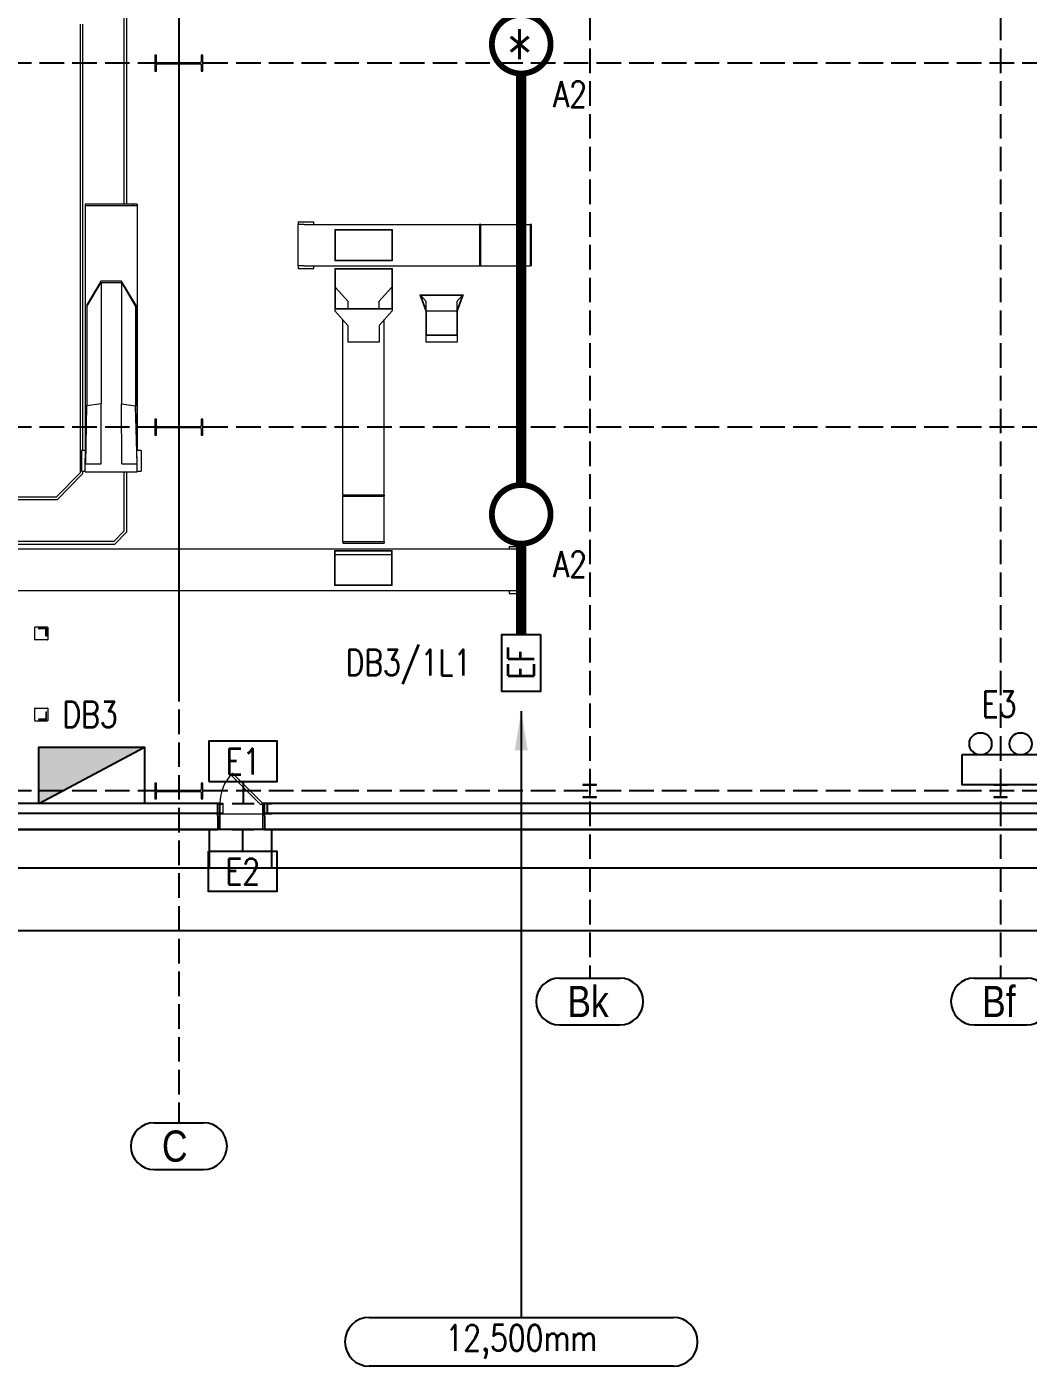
# Model space of a CAD drawing. Header units: millimetres. Extents: x 91119 to 433967, y 16708 to 144224.
# Drawn here: x 335228 to 354484, y 17628 to 43395 of the extents above; entities that cross this region are included whole.
import ezdxf
from ezdxf.enums import TextEntityAlignment as Align

# ---------------------------------------------------------------- set-up
doc = ezdxf.new("R2010")
doc.units = ezdxf.units.MM
doc.header["$LTSCALE"] = 100
for name, pattern in [('121217 IES and EMR$0$XKITLINE00', [0]), ('121217 IES and EMR$0$XKITLINE03', [6.299213, 4.724409, -1.574803]), ('DASHED', [19.05, 12.7, -6.35])]:
    doc.linetypes.add(name, pattern=pattern)
doc.layers.add('121217 IES and EMR$0$G3 Fab Prts-22 Door-Plan', color=7, linetype='Continuous', lineweight=5)
for name, color, linetype in [('121217 IES and EMR$0$grid', 8, 'Continuous'), ('121217 IES and EMR$0$layout', 8, 'Continuous'), ('121217 IES and EMR$0$Xref', 8, 'Continuous'), ('Containment', 7, 'Continuous'), ('Lighting', 5, 'Continuous'), ('Text', 7, 'Continuous')]:
    doc.layers.add(name, color=color, linetype=linetype)
doc.styles.add('121217 IES and EMR$0$CENTURY_GOTHIC', font='GOTHIC.TTF')
doc.styles.add('ROMANS', font='romans.shx', dxfattribs={"width": 0.8, "height": 2.5})
doc.styles.get("Standard").update_dxf_attribs({"font": '', "width": 0.9, "height": 2.5})
doc.styles.get('Standard').set_extended_font_data('@Arial Unicode MS')
doc.dimstyles.new('1-100', dxfattribs={"dimtxt": 250, "dimasz": 250, "dimexe": 10, "dimexo": 10, "dimgap": 10, "dimtad": 0, "dimtih": 1, "dimtoh": 1, "dimzin": 0, "dimdsep": 46, "dimtxsty": 'Standard', "dimcen": 0.09, "dimclrd": 256, "dimclre": 256, "dimclrt": 256, "dimadec": 0, "dimazin": 0, "dimtfac": 1, "dimtofl": 0, "dimtmove": 0, "dimatfit": 3, "dimfxl": 0, "dimtolj": 1, "dimtzin": 0, "dimarcsym": 0})

# ---------------------------------------------------------------- blocks, each defined once
blk = doc.blocks.new('121217 IES and EMR$0$Group-165-1')
at = {"layer": '121217 IES and EMR$0$G3 Fab Prts-22 Door-Plan', "color": 7, "linetype": 'Continuous', "lineweight": 5, "transparency": 33554687, "flags": 128}
blk.add_lwpolyline([(-408, 250), (169, 827), (200, 796), (-377, 219)], close=True, dxfattribs=at)
blk = doc.blocks.new('121217 IES and EMR$0$Group-166-1')
at = {"layer": '121217 IES and EMR$0$G3 Fab Prts-22 Door-Plan', "color": 7, "linetype": 'Continuous', "lineweight": 5, "transparency": 33554687}
for p, q in [((-408, 250), (169, 827)), ((-377, 219), (200, 796)), ((169, 827), (200, 796)), ((-408, 250), (-377, 219))]:
    blk.add_line(p, q, dxfattribs=at)
at = {"layer": '121217 IES and EMR$0$G3 Fab Prts-22 Door-Plan', "color": 7, "transparency": 33554687}
blk.add_blockref('121217 IES and EMR$0$Group-165-1', (0, 0), dxfattribs=at)
blk = doc.blocks.new('121217 IES and EMR$0$Group-161-1')
at = {"layer": '121217 IES and EMR$0$G3 Fab Prts-22 Door-Plan', "color": 7, "linetype": 'Continuous', "lineweight": 5, "transparency": 33554687}
for p, q in [((-450, 250.5), (-450, -250.5)), ((450, 250.5), (450, -250.5))]:
    blk.add_line(p, q, dxfattribs=at)
blk = doc.blocks.new('121217 IES and EMR$0$Group-162-1')
at = {"layer": '121217 IES and EMR$0$G3 Fab Prts-22 Door-Plan', "color": 7, "linetype": 'Continuous', "lineweight": 5, "transparency": 33554687, "flags": 128}
for points in [[(-450, 250.5), (-408, 250.5), (-408, -250.5), (-450, -250.5)], [(408, 250.5), (450, 250.5), (450, -250.5), (408, -250.5)]]:
    blk.add_lwpolyline(points, close=True, dxfattribs=at)

msp = doc.modelspace()

# ---------------------------------------------------------------- hatches: boundary and pattern name
at = {"layer": 'Containment'}
msp.add_hatch(color=1, dxfattribs=at).paths.add_polyline_path([(335457, 28454), (337494, 29538), (335457, 29538)])

# ---------------------------------------------------------------- linework, layer by layer
for points in [[(341814, 18568), (347657, 18568)], [(347657, 17628), (341814, 17628)]]:
    msp.add_lwpolyline(points)
for centre, start, end in [((341814, 18098), 90, 270), ((347657, 18098), 270, 90)]:
    msp.add_arc(centre, 470, start, end)
at = {"layer": '121217 IES and EMR$0$grid', "linetype": '121217 IES and EMR$0$XKITLINE03'}
for p, q in [((338152, 138606), (338152, 22312)), ((346052, 138095), (346052, 25094)), ((353952, 138095), (353952, 25094)), ((338152, 125834), (338152, 30795)), ((432324, 42694), (255652, 42694)), ((432324, 35694), (255652, 35694)), ((432324, 28694), (255652, 28694))]:
    msp.add_line(p, q, dxfattribs=at)
at = {"layer": '121217 IES and EMR$0$grid', "linetype": '121217 IES and EMR$0$XKITLINE00'}
for p, q in [((345472, 25094), (346633, 25094)), ((353447, 25094), (354458, 25094)), ((345472, 24194), (346633, 24194)), ((353447, 24194), (354458, 24194)), ((337677, 22312), (338628, 22312)), ((337677, 21412), (338628, 21412))]:
    msp.add_line(p, q, dxfattribs=at)
for centre, start, end in [((345472, 24644), 90, 270), ((346633, 24644), 270, 90), ((353447, 24644), 90, 270), ((354458, 24644), 270, 90), ((337677, 21862), 90, 270), ((338628, 21862), 270, 90)]:
    msp.add_arc(centre, 450, start, end, dxfattribs=at)
at = {"layer": '121217 IES and EMR$0$layout', "transparency": 33554687}
for p, q in [((318181, 28457), (338901, 28457)), ((339801, 28457), (384841, 28457)), ((428020, 27956), (258196, 27956)), ((318181, 27956), (338901, 27956)), ((338742, 27206), (338742, 27956)), ((339801, 27956), (384841, 27956)), ((339942, 27206), (339942, 27956)), ((428770, 27206), (257446, 27206)), ((338742, 27206), (257446, 27206)), ((384658, 27206), (339942, 27206)), ((429970, 26006), (256246, 26006))]:
    msp.add_line(p, q, dxfattribs=at)
at = {"layer": '121217 IES and EMR$0$layout'}
for p, q in [((338901, 28207), (338901, 28457)), ((338901, 28457), (338901, 28457)), ((338901, 28457), (338901, 28457)), ((339801, 28207), (339801, 28457)), ((339801, 28457), (339801, 28457)), ((339801, 28457), (339801, 28457)), ((338901, 28207), (338901, 27956)), ((339801, 28207), (339801, 27956)), ((428020, 27956), (258197, 27956)), ((338901, 27956), (338901, 27956)), ((338901, 27956), (338901, 27956)), ((339801, 27956), (339801, 27956)), ((339801, 27956), (339801, 27956))]:
    msp.add_line(p, q, dxfattribs=at)
at = {"layer": '121217 IES and EMR$0$layout', "linetype": 'Continuous', "lineweight": 5, "transparency": 33554687}
for p, q in [((338901, 28457), (338943, 28457)), ((338943, 28457), (338943, 27956)), ((339801, 28457), (339759, 28457)), ((339759, 28457), (339759, 27956)), ((318181, 28272), (338901, 28272)), ((339801, 28272), (384841, 28272)), ((338901, 27956), (338943, 27956)), ((339801, 27956), (339759, 27956))]:
    msp.add_line(p, q, dxfattribs=at)
msp.add_arc((339759, 28457), 816, 135, 180, dxfattribs=at)
at = {"layer": '121217 IES and EMR$0$Xref', "linetype": 'Continuous', "lineweight": 20}
for p, q in [((337102, 39983), (337102, 61154)), ((337152, 39983), (337152, 61154)), ((336252, 43444), (336252, 34816)), ((336302, 43444), (336302, 35244)), ((336352, 39983), (336352, 39954)), ((337352, 39983), (336352, 39983)), ((336352, 39954), (336352, 35244)), ((336352, 39954), (337352, 39954)), ((337352, 39983), (337352, 39954)), ((337352, 39954), (337352, 35244)), ((340563, 39594), (340438, 39594)), ((340438, 39594), (340438, 38794)), ((340446, 39644), (340446, 39594)), ((340446, 39644), (340746, 39644)), ((340563, 39594), (342226, 39594)), ((340746, 39594), (340746, 39644)), ((341152, 39494), (341152, 38894)), ((341152, 39494), (342252, 39494)), ((341158, 39488), (342246, 39488)), ((341158, 39488), (341158, 38900)), ((342226, 39594), (343932, 39594)), ((342246, 39488), (342246, 38900)), ((342252, 39494), (342252, 38894)), ((343932, 39594), (344909, 39594)), ((343932, 39594), (343932, 38794)), ((343959, 39594), (343932, 39594)), ((343959, 38794), (343959, 39594)), ((344909, 39594), (344909, 38794)), ((344933, 39594), (344909, 39594)), ((344933, 38794), (344933, 39594)), ((340563, 38794), (340438, 38794)), ((340446, 38794), (340446, 38744)), ((340446, 38744), (340746, 38744)), ((340563, 38794), (342226, 38794)), ((340746, 38744), (340746, 38794)), ((342252, 38894), (341152, 38894)), ((341152, 38744), (341152, 37960)), ((341152, 38744), (342252, 38744)), ((342246, 38900), (341158, 38900)), ((341158, 38736), (342246, 38736)), ((341158, 38736), (341158, 37968)), ((342226, 38794), (343932, 38794)), ((342246, 38736), (342246, 37968)), ((342252, 38744), (342252, 37960)), ((343932, 38794), (344909, 38794)), ((343959, 38794), (343932, 38794)), ((344933, 38794), (344909, 38794)), ((336653, 38503), (336381, 38043)), ((336384, 38016), (336655, 38474)), ((337052, 38503), (336653, 38503)), ((336655, 38474), (336655, 36140)), ((336655, 38474), (337050, 38474)), ((337050, 38474), (337050, 36140)), ((337050, 38474), (337321, 38016)), ((337324, 38043), (337052, 38503)), ((341408, 38107), (341158, 38385)), ((342246, 38385), (341996, 38107)), ((342786, 38240), (342902, 37927)), ((342786, 38240), (343619, 38240)), ((342908, 38107), (342796, 38232)), ((342796, 38232), (343609, 38232)), ((342796, 38232), (342908, 37929)), ((343609, 38232), (343496, 38107)), ((343609, 38232), (343496, 37929)), ((343619, 38240), (343502, 37927)), ((336381, 38043), (336381, 36107)), ((336381, 38043), (336384, 38016)), ((336384, 38016), (336384, 36105)), ((337321, 38016), (337324, 38043)), ((337321, 38016), (337321, 36105)), ((337324, 38043), (337324, 36107)), ((341152, 37960), (341152, 37929)), ((342252, 37960), (341152, 37960)), ((341152, 37929), (341402, 37651)), ((342246, 37968), (341158, 37968)), ((341408, 37968), (341408, 38107)), ((341996, 38107), (341996, 37968)), ((342252, 37929), (342002, 37651)), ((342252, 37960), (342252, 37929)), ((342902, 37927), (342902, 37457)), ((342908, 37929), (342908, 38107)), ((342908, 37929), (342908, 37465)), ((343496, 37924), (342908, 37924)), ((343496, 38107), (343496, 37929)), ((343496, 37929), (343496, 37465)), ((343502, 37927), (343502, 37457)), ((341302, 34387), (341302, 37762)), ((341402, 37651), (341402, 37330)), ((342002, 37651), (342002, 37330)), ((342102, 34387), (342102, 37762)), ((342902, 37457), (342902, 37330)), ((343502, 37457), (342902, 37457)), ((343496, 37465), (342908, 37465)), ((343502, 37457), (343502, 37330)), ((342002, 37330), (341402, 37330)), ((343502, 37330), (342902, 37330)), ((336352, 34986), (336381, 36107)), ((336361, 34986), (336384, 36105)), ((336384, 36105), (336381, 36107)), ((336655, 36140), (336384, 36105)), ((336660, 34986), (336655, 36140)), ((337050, 36140), (337317, 36106)), ((337057, 34986), (337050, 36140)), ((337321, 36105), (337317, 36106)), ((337352, 34986), (337317, 36106)), ((337321, 36105), (337322, 36106)), ((337352, 34988), (337321, 36105)), ((337324, 36107), (337322, 36106)), ((337352, 34989), (337322, 36106)), ((337331, 35773), (337324, 36107)), ((337331, 35771), (337331, 35773)), ((336359, 35244), (336277, 35244)), ((336277, 35244), (336277, 34844)), ((337427, 35244), (337346, 35244)), ((337427, 35244), (337427, 34844)), ((336252, 34816), (335790, 34344)), ((336302, 34795), (335811, 34294)), ((336277, 34844), (336352, 34844)), ((336302, 34844), (336302, 34795)), ((336352, 34989), (336353, 34997)), ((336352, 34989), (336352, 34986)), ((336352, 34986), (336361, 34986)), ((336352, 34836), (336352, 34986)), ((336352, 34836), (337352, 34836)), ((336361, 34986), (336660, 34986)), ((337057, 34986), (337352, 34986)), ((337102, 33697), (337102, 34836)), ((337152, 33677), (337152, 34836)), ((337352, 34989), (337352, 34988)), ((337352, 34986), (337352, 34988)), ((337352, 34836), (337352, 34986)), ((337352, 34844), (337427, 34844)), ((335790, 34344), (328384, 34344)), ((335811, 34294), (328384, 34294)), ((342102, 34387), (341302, 34387)), ((341302, 34387), (341302, 34364)), ((341302, 33486), (341302, 34364)), ((341302, 34364), (342102, 34364)), ((342102, 34387), (342102, 34364)), ((342102, 33486), (342102, 34364)), ((336899, 33494), (337102, 33697)), ((336920, 33444), (337152, 33677)), ((336899, 33494), (312094, 33494)), ((312115, 33444), (336920, 33444)), ((344673, 33344), (334439, 33344)), ((341152, 33323), (342252, 33323)), ((341152, 32644), (341152, 33323)), ((341158, 33316), (342246, 33316)), ((341158, 32650), (341158, 33316)), ((342102, 33486), (341302, 33486)), ((341302, 33486), (341302, 33462)), ((341302, 33462), (342102, 33462)), ((342102, 33486), (342102, 33462)), ((342246, 32650), (342246, 33316)), ((342252, 32644), (342252, 33323)), ((344502, 33394), (344502, 33344)), ((344502, 33394), (344802, 33394)), ((344673, 33344), (344811, 33344)), ((344802, 33344), (344802, 33394)), ((344811, 32544), (344811, 33344)), ((342246, 33238), (341158, 33238)), ((344673, 32544), (334439, 32544)), ((342252, 32644), (341152, 32644)), ((342246, 32650), (341158, 32650)), ((344502, 32544), (344502, 32494)), ((344502, 32494), (344802, 32494)), ((344673, 32544), (344811, 32544)), ((344802, 32494), (344802, 32544)), ((335381, 31609), (335381, 31839)), ((335391, 31849), (335621, 31849)), ((335456, 31824), (335606, 31824)), ((335456, 31822), (335456, 31824)), ((335582, 31812), (335466, 31812)), ((335594, 31684), (335594, 31800)), ((335606, 31824), (335606, 31674)), ((335631, 31839), (335631, 31609)), ((335621, 31599), (335391, 31599)), ((335606, 31674), (335604, 31674)), ((335381, 30049), (335381, 30279)), ((335391, 30289), (335621, 30289)), ((335594, 30204), (335594, 30088)), ((335606, 30214), (335604, 30214)), ((335606, 30064), (335606, 30214)), ((335631, 30279), (335631, 30049)), ((335621, 30039), (335391, 30039)), ((335456, 30066), (335456, 30064)), ((335456, 30064), (335606, 30064)), ((335582, 30076), (335466, 30076)), ((319951, 28454), (338912, 28454)), ((339942, 28454), (384812, 28454)), ((338912, 28254), (318372, 28254)), ((339002, 28254), (339852, 28254)), ((384812, 28254), (339942, 28254))]:
    msp.add_line(p, q, dxfattribs=at)
at = {"layer": '121217 IES and EMR$0$Xref', "linetype": 'Continuous', "lineweight": 15}
for p, q in [((337693, 42846), (337693, 42541)), ((337721, 42846), (337693, 42846)), ((337721, 42721), (337721, 42846)), ((338584, 42846), (338584, 42721)), ((338612, 42846), (338584, 42846)), ((338612, 42541), (338612, 42846)), ((337693, 42541), (337721, 42541)), ((337721, 42541), (337721, 42666)), ((338565, 42702), (337740, 42702)), ((337740, 42685), (338565, 42685)), ((338584, 42666), (338584, 42541)), ((338584, 42541), (338612, 42541)), ((337693, 35846), (337693, 35541)), ((337721, 35846), (337693, 35846)), ((337721, 35721), (337721, 35846)), ((338584, 35846), (338584, 35721)), ((338612, 35846), (338584, 35846)), ((338612, 35541), (338612, 35846)), ((337721, 35541), (337721, 35666)), ((338565, 35702), (337740, 35702)), ((337740, 35685), (338565, 35685)), ((338584, 35666), (338584, 35541)), ((337693, 35541), (337721, 35541)), ((338584, 35541), (338612, 35541)), ((337693, 28846), (337693, 28541)), ((337721, 28846), (337693, 28846)), ((337721, 28721), (337721, 28846)), ((337721, 28541), (337721, 28666)), ((338565, 28702), (337740, 28702)), ((337740, 28685), (338565, 28685)), ((338584, 28846), (338584, 28721)), ((338612, 28846), (338584, 28846)), ((338584, 28666), (338584, 28541)), ((338612, 28541), (338612, 28846)), ((345923, 28819), (345923, 28807)), ((346181, 28819), (345923, 28819)), ((345923, 28807), (346034, 28807)), ((346046, 28794), (346046, 28594)), ((346058, 28594), (346058, 28794)), ((346071, 28807), (346181, 28807)), ((346181, 28807), (346181, 28819)), ((353823, 28819), (353823, 28807)), ((354081, 28819), (353823, 28819)), ((353823, 28807), (353934, 28807)), ((353946, 28794), (353946, 28594)), ((353958, 28594), (353958, 28794)), ((353971, 28807), (354081, 28807)), ((354081, 28807), (354081, 28819)), ((337693, 28541), (337721, 28541)), ((338584, 28541), (338612, 28541)), ((339002, 28454), (338912, 28454)), ((338912, 28454), (338912, 28440)), ((338912, 28440), (338983, 28440)), ((338995, 28428), (338995, 28280)), ((339002, 28254), (339002, 28454)), ((339852, 28454), (339942, 28454)), ((339852, 28254), (339852, 28454)), ((339859, 28428), (339859, 28280)), ((339942, 28440), (339871, 28440)), ((339942, 28454), (339942, 28440)), ((345923, 28581), (345923, 28569)), ((346034, 28581), (345923, 28581)), ((345923, 28569), (346181, 28569)), ((346181, 28581), (346071, 28581)), ((346181, 28569), (346181, 28581)), ((353823, 28581), (353823, 28569)), ((353934, 28581), (353823, 28581)), ((353823, 28569), (354081, 28569)), ((354081, 28581), (353971, 28581)), ((354081, 28569), (354081, 28581)), ((338912, 28268), (338912, 28254)), ((338983, 28268), (338912, 28268)), ((338912, 28254), (339002, 28254)), ((339852, 28254), (339942, 28254)), ((339871, 28268), (339942, 28268)), ((339942, 28268), (339942, 28254))]:
    msp.add_line(p, q, dxfattribs=at)
at = {"layer": '121217 IES and EMR$0$Xref', "linetype": 'Continuous', "lineweight": 0}
for p, q in [((337281, 39983), (337252, 39954)), ((343959, 39590), (343932, 39563)), ((341152, 39214), (341158, 39208)), ((344933, 39150), (344909, 39126)), ((341467, 38900), (341473, 38894)), ((341623, 38744), (341631, 38736)), ((337113, 38401), (337101, 38389)), ((342246, 38120), (342252, 38114)), ((343502, 37719), (343496, 37713)), ((343248, 37465), (343240, 37457)), ((338612, 35657), (338584, 35629)), ((341387, 33323), (341394, 33316)), ((342060, 32650), (342066, 32644)), ((339859, 28419), (339852, 28412)), ((339894, 28454), (339880, 28440))]:
    msp.add_line(p, q, dxfattribs=at)
at = {"layer": '121217 IES and EMR$0$Xref', "linetype": 'Continuous', "lineweight": 15}
for centre, radius, start, end in [((337740, 42721), 19.1, 180, 270), ((337740, 42666), 19.1, 90, 180), ((338565, 42721), 19.1, 270, 0), ((338565, 42666), 19.1, 0, 90), ((337740, 35721), 19.1, 180, 270), ((337740, 35666), 19.1, 90, 180), ((338565, 35721), 19.1, 270, 0), ((338565, 35666), 19.1, 0, 90), ((337740, 28721), 19.1, 180, 270), ((337740, 28666), 19.1, 90, 180), ((338565, 28721), 19.1, 270, 0), ((338565, 28666), 19.1, 0, 90), ((346034, 28794), 12.7, 0, 90), ((346071, 28794), 12.7, 90, 180), ((353934, 28794), 12.7, 0, 90), ((353971, 28794), 12.7, 90, 180), ((338983, 28428), 12, 0, 90), ((339871, 28428), 12, 90, 180), ((346034, 28594), 12.7, 270, 0), ((346071, 28594), 12.7, 180, 270), ((353934, 28594), 12.7, 270, 0), ((353971, 28594), 12.7, 180, 270), ((338983, 28280), 12, 270, 0), ((339871, 28280), 12, 180, 270)]:
    msp.add_arc(centre, radius, start, end, dxfattribs=at)
at = {"layer": '121217 IES and EMR$0$Xref', "linetype": 'Continuous', "lineweight": 20}
for centre, radius, start, end in [((335391, 31839), 10, 90, 180), ((335466, 31822), 10, 180, 270), ((335582, 31800), 12, 0, 90), ((335621, 31839), 10, 0, 90), ((335391, 31609), 10, 180, 270), ((335604, 31684), 10, 180, 270), ((335621, 31609), 10, 270, 0), ((335391, 30279), 10, 90, 180), ((335604, 30204), 10, 90, 180), ((335621, 30279), 10, 0, 90), ((335391, 30049), 10, 180, 270), ((335466, 30066), 10, 90, 180), ((335582, 30088), 12, 270, 0), ((335621, 30049), 10, 270, 0)]:
    msp.add_arc(centre, radius, start, end, dxfattribs=at)
at = {"layer": 'Containment', "color": 1}
msp.add_line((335457, 28454), (337494, 29538), dxfattribs=at)
msp.add_lwpolyline([(337494, 28454), (335457, 28454), (335457, 29538), (337494, 29538)], close=True, dxfattribs=at)
at = {"layer": 'Lighting'}
for p, q in [((339386, 28877), (339386, 28454)), ((339174, 28454), (339597, 28454)), ((339168, 27956), (339592, 27956)), ((339380, 27533), (339380, 27956))]:
    msp.add_line(p, q, dxfattribs=at)
at = {"layer": 'Lighting', "const_width": 112}
for points in [[(344171, 43060, 1), (345300, 43060, 1)], [(344171, 34016, 1), (345300, 34016, 1)]]:
    msp.add_lwpolyline(points, format="xyb", close=True, dxfattribs=at)
at = {"layer": 'Lighting', "color": 1, "linetype": 'DASHED', "const_width": 200}
for points in [[(344735, 34580), (344735, 42496)], [(344735, 33451), (344735, 31704)]]:
    msp.add_lwpolyline(points, dxfattribs=at)
at = {"layer": 'Lighting', "color": 1}
msp.add_lwpolyline([(345108, 31704), (345108, 30607), (344362, 30607), (344362, 31704)], close=True, dxfattribs=at)
at = {"layer": 'Lighting'}
for points in [[(338726, 28877), (340045, 28877), (340045, 29651), (338726, 29651)], [(353211, 29388), (353211, 28819), (354694, 28819), (354694, 29388)], [(338721, 27533), (340039, 27533), (340039, 26759), (338721, 26759)]]:
    msp.add_lwpolyline(points, close=True, dxfattribs=at)
for centre in [(353567, 29601), (354338, 29601)]:
    msp.add_circle(centre, 213, dxfattribs=at)

# ---------------------------------------------------------------- block references
at = {"layer": '121217 IES and EMR$0$layout', "extrusion": (0, 0, -1), "zscale": -1, "rotation": 359.9999556037704}
for name in ['121217 IES and EMR$0$Group-166-1', '121217 IES and EMR$0$Group-161-1', '121217 IES and EMR$0$Group-162-1']:
    msp.add_blockref(name, (-339351, 28207), dxfattribs=at)

# ---------------------------------------------------------------- texts
at = {"layer": '121217 IES and EMR$0$grid', "style": '121217 IES and EMR$0$CENTURY_GOTHIC', "width": 0.85}
for s, p in [('Bk', (345622, 24344)), ('Bf', (353597, 24344)), ('C', (337827, 21562))]:
    msp.add_text(s, height=600, dxfattribs=at).set_placement(p)
at = {"layer": 'Lighting', "color": 0, "style": 'ROMANS', "width": 0.8}
for s, height, p in [('*', 1000, (344431, 42346)), ('DB3/1L1', 500, (341357, 30916)), ('E3', 500, (353590, 30116))]:
    msp.add_text(s, height=height, dxfattribs=at).set_placement(p)
for s, rotation, p in [('EF', 90, (344735, 31156)), ('E1', 359.9675, (339386, 29264)), ('E2', 0.0325, (339380, 27146))]:
    msp.add_text(s, height=500, rotation=rotation, dxfattribs=at).set_placement(p, align=Align.MIDDLE_CENTER)
at = {"layer": 'Lighting', "color": 0, "char_height": 500, "width": 7884.62, "style": 'ROMANS'}
for s, insert, attachment_point in [('A2', (345348, 42349), 1), ('A2', (345348, 33305), 1), ('12,500mm', (344735, 18098), 5)]:
    msp.add_mtext(s, dxfattribs=dict(at, insert=insert, attachment_point=attachment_point))
at = {"layer": 'Text', "insert": (335912, 30418), "char_height": 500, "width": 11061.98, "attachment_point": 1, "style": 'ROMANS'}
msp.add_mtext('DB3', dxfattribs=at)

# ---------------------------------------------------------------- leaders
msp.add_leader([(344735, 30229), (344735, 18568)], dimstyle='1-100', override={"dimasz": 750, "dimgap": 10, "dimtad": 0})

doc.saveas('drawing.dxf')
